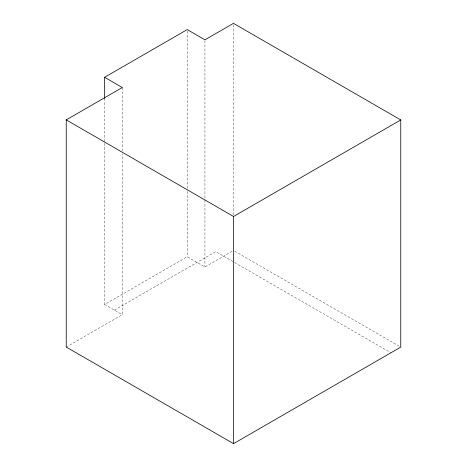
<?xml version="1.0" encoding="UTF-8"?>
<svg xmlns="http://www.w3.org/2000/svg" width="467" height="467" viewBox="0 0 467 467"><rect width="100%" height="100%" fill="white"/><g stroke="black" fill="none" stroke-linecap="round" stroke-linejoin="round"><path stroke-width="0.35" stroke-dasharray="2.33 1.75" d="M104.602 98.414L104.602 304.466L187.226 256.762L204.931 266.984L233.459 250.516M114.438 310.146L215.754 251.649L390.926 352.783M66.238 347.057L122.307 314.688L122.307 153.777M234.72 251.246L400.131 346.742M104.602 304.466L122.307 314.688M233.459 24.804L233.459 214.838M204.931 40.547L204.931 199.269M204.931 199.999L204.931 266.984M187.226 31.056L187.226 188.324M187.226 191.231L187.226 256.762M122.307 87.522L122.307 150.864"/><path stroke-width="0.7" d="M104.602 77.3L187.226 29.596L204.931 39.818L233.459 23.35L400.762 119.943L400.762 347.104L233.541 443.65L66.238 347.057L66.238 119.896L122.307 87.522L104.602 77.3L104.602 98.414M66.238 119.896L233.541 216.484L400.762 119.943M233.541 216.484L233.541 443.65"/></g></svg>
